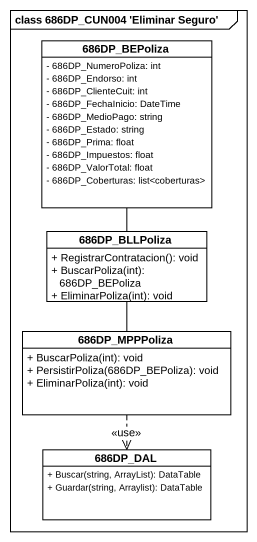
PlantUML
@startuml
mainframe class 686DP_CUN004 'Eliminar Seguro'
hide circle
hide empty members
skinparam classAttributeIconSize 0
class "686DP_BEPoliza" as c686DP_BEPoliza {
  - 686DP_NumeroPoliza: int
  - 686DP_Endorso: int
  - 686DP_ClienteCuit: int
  - 686DP_FechaInicio: DateTime
  - 686DP_MedioPago: string
  - 686DP_Estado: string
  - 686DP_Prima: float
  - 686DP_Impuestos: float
  - 686DP_ValorTotal: float
  - 686DP_Coberturas: list<coberturas>
}
class "686DP_BLLPoliza" as c686DP_BLLPoliza {
  + RegistrarContratacion(): void
  + BuscarPoliza(int): 686DP_BEPoliza
  + EliminarPoliza(int): void
}
class "686DP_MPPPoliza" as c686DP_MPPPoliza {
  + BuscarPoliza(int): void
  + PersistirPoliza(686DP_BEPoliza): void
  + EliminarPoliza(int): void
}
class "686DP_DAL" as c686DP_DAL {
  + Buscar(string, ArrayList): DataTable
  + Guardar(string, Arraylist): DataTable
}
c686DP_BLLPoliza -up- c686DP_BEPoliza
c686DP_BLLPoliza -- c686DP_MPPPoliza
c686DP_MPPPoliza ..> c686DP_DAL : <<use>>
@enduml
